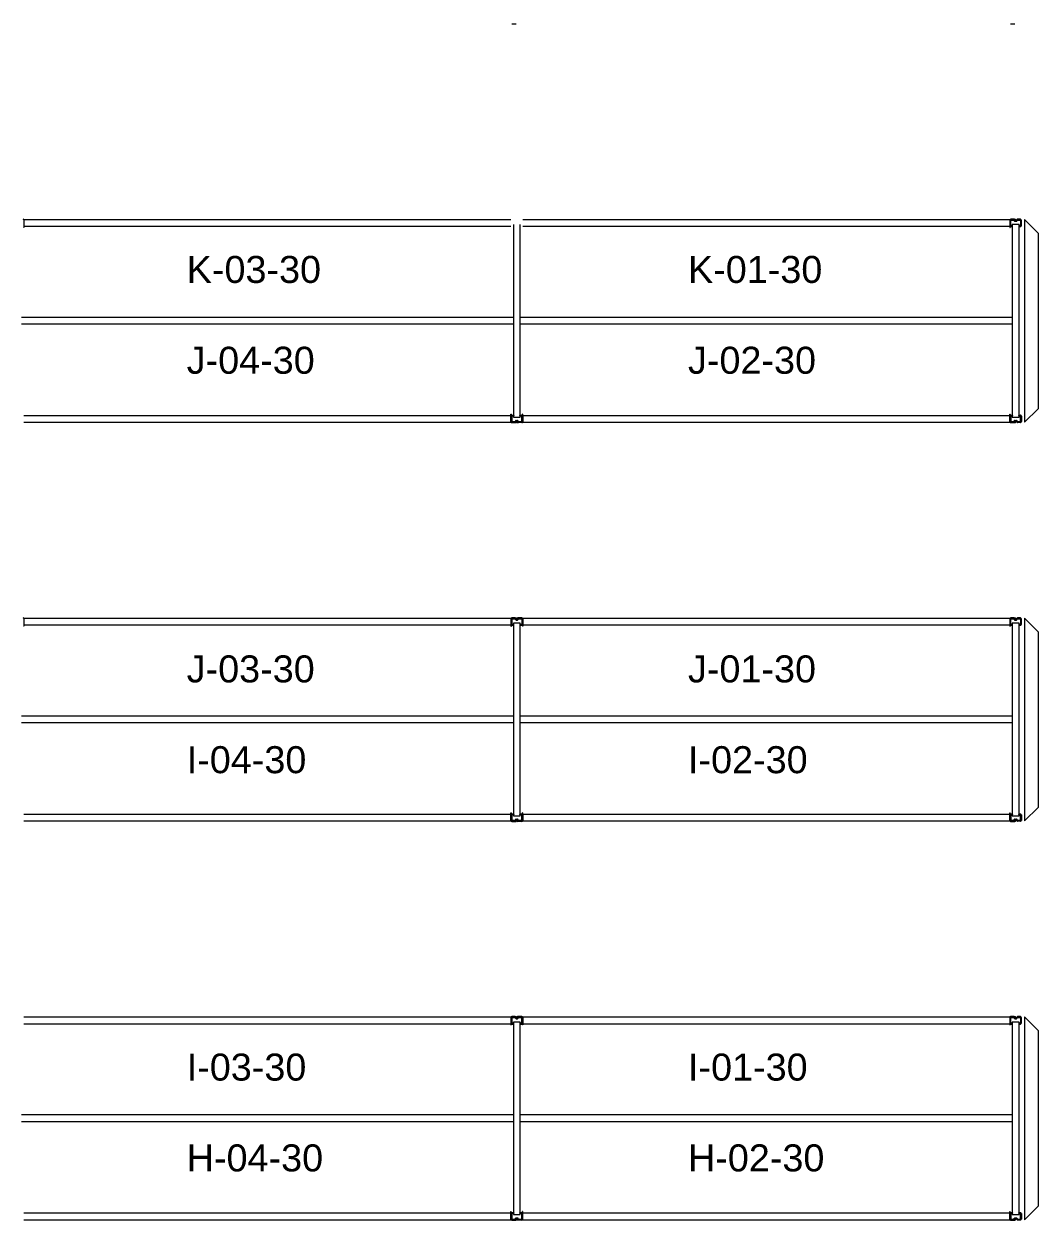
# Model space of a CAD drawing. Header units: inches. Extents: x 2743 to 10591, y -1604 to 5792.
# Drawn here: x 4454.5 to 4754.6, y 137.6 to 491.6 of the extents above; entities that cross this region are included whole.
import ezdxf

# ---------------------------------------------------------------- set-up
doc = ezdxf.new("R2010")
doc.units = ezdxf.units.IN
doc.header["$LTSCALE"] = 0.1875
doc.header["$MEASUREMENT"] = 0
for name, color, linetype, lineweight in [('22 Dimension', 7, 'Continuous', 5), ('32 Echelle', 160, 'Continuous', 15), ('33 Poutre', 30, 'Continuous', 15), ('37 Protection', 1, 'Continuous', 15)]:
    doc.layers.add(name, color=color, linetype=linetype, lineweight=lineweight)
doc.styles.add('arial', font='')
doc.styles.get('arial').set_extended_font_data('Arial')

msp = doc.modelspace()

# ---------------------------------------------------------------- hatches: boundary and pattern name
at = {"layer": '32 Echelle'}
for points in [[(4746.95882, 431.49574), (4746.95882, 431.68324), (4746.77132, 431.68324)], [(4748.95882, 431.49574), (4748.95882, 431.68324), (4749.14632, 431.68324)], [(4599.33382, 375.87074), (4599.33382, 375.68324), (4599.14632, 375.68324)], [(4599.33382, 375.87074), (4599.33382, 375.68324), (4599.14632, 375.68324)], [(4601.33382, 375.87074), (4601.33382, 375.68324), (4601.52132, 375.68324)], [(4601.33382, 375.87074), (4601.33382, 375.68324), (4601.52132, 375.68324)], [(4746.95882, 375.87074), (4746.95882, 375.68324), (4746.77132, 375.68324)], [(4748.95882, 375.87074), (4748.95882, 375.68324), (4749.14632, 375.68324)], [(4599.33382, 313.49574), (4599.33382, 313.68324), (4599.14632, 313.68324)], [(4599.33382, 313.49574), (4599.33382, 313.68324), (4599.14632, 313.68324)], [(4601.33382, 313.49574), (4601.33382, 313.68324), (4601.52132, 313.68324)], [(4601.33382, 313.49574), (4601.33382, 313.68324), (4601.52132, 313.68324)], [(4746.95882, 313.49574), (4746.95882, 313.68324), (4746.77132, 313.68324)], [(4748.95882, 313.49574), (4748.95882, 313.68324), (4749.14632, 313.68324)], [(4599.33382, 257.87074), (4599.33382, 257.68324), (4599.14632, 257.68324)], [(4599.33382, 257.87074), (4599.33382, 257.68324), (4599.14632, 257.68324)], [(4601.33382, 257.87074), (4601.33382, 257.68324), (4601.52132, 257.68324)], [(4601.33382, 257.87074), (4601.33382, 257.68324), (4601.52132, 257.68324)], [(4746.95882, 257.87074), (4746.95882, 257.68324), (4746.77132, 257.68324)], [(4748.95882, 257.87074), (4748.95882, 257.68324), (4749.14632, 257.68324)], [(4599.32777, 195.49574), (4599.32777, 195.68324), (4599.14027, 195.68324)], [(4599.32777, 195.49574), (4599.32777, 195.68324), (4599.14027, 195.68324)], [(4601.32777, 195.49574), (4601.32777, 195.68324), (4601.51527, 195.68324)], [(4601.32777, 195.49574), (4601.32777, 195.68324), (4601.51527, 195.68324)], [(4746.95277, 195.49574), (4746.95277, 195.68324), (4746.76527, 195.68324)], [(4748.95277, 195.49574), (4748.95277, 195.68324), (4749.14027, 195.68324)], [(4599.32777, 139.87074), (4599.32777, 139.68324), (4599.14027, 139.68324)], [(4599.32777, 139.87074), (4599.32777, 139.68324), (4599.14027, 139.68324)], [(4601.32777, 139.87074), (4601.32777, 139.68324), (4601.51527, 139.68324)], [(4601.32777, 139.87074), (4601.32777, 139.68324), (4601.51527, 139.68324)], [(4746.95277, 139.87074), (4746.95277, 139.68324), (4746.76527, 139.68324)], [(4748.95277, 139.87074), (4748.95277, 139.68324), (4749.14027, 139.68324)]]:
    msp.add_hatch(color=256, dxfattribs=at).paths.add_polyline_path(points)

# ---------------------------------------------------------------- linework, layer by layer
at = {"layer": '22 Dimension'}
for p, q in [((4599.33382, 404.68324), (4453.70882, 404.68324)), ((4746.95882, 404.68324), (4601.33382, 404.68324)), ((4599.33382, 402.68324), (4453.70882, 402.68324)), ((4746.95882, 402.68324), (4601.33382, 402.68324)), ((4599.33382, 286.68324), (4453.70882, 286.68324)), ((4599.33382, 284.68324), (4453.70882, 284.68324)), ((4746.95882, 286.68324), (4601.33382, 286.68324)), ((4746.95882, 284.68324), (4601.33382, 284.68324)), ((4599.32777, 168.68324), (4453.70277, 168.68324)), ((4599.32777, 166.68324), (4453.70277, 166.68324)), ((4746.95277, 168.68324), (4601.32777, 168.68324)), ((4746.95277, 166.68324), (4601.32777, 166.68324))]:
    msp.add_line(p, q, dxfattribs=at)
at = {"layer": '32 Echelle'}
for p, q in [((4599.33382, 432.18324), (4599.33382, 375.18324)), ((4599.33382, 432.18324), (4599.33382, 375.18324)), ((4601.33382, 375.18324), (4601.33382, 432.18324)), ((4601.33382, 375.18324), (4601.33382, 432.18324)), ((4748.95882, 432.18324), (4746.95882, 432.18324)), ((4746.95882, 432.18324), (4746.95882, 375.18324)), ((4748.95882, 375.18324), (4748.95882, 432.18324)), ((4746.95882, 431.68324), (4746.77132, 431.68324)), ((4746.95882, 431.49574), (4746.77132, 431.68324)), ((4746.95882, 431.49574), (4746.95882, 431.68324)), ((4748.95882, 431.68324), (4749.14632, 431.68324)), ((4748.95882, 431.49574), (4748.95882, 431.68324)), ((4748.95882, 431.49574), (4749.14632, 431.68324)), ((4599.33382, 375.87074), (4599.14632, 375.68324)), ((4599.33382, 375.87074), (4599.14632, 375.68324)), ((4599.33382, 375.68324), (4599.14632, 375.68324)), ((4599.33382, 375.68324), (4599.14632, 375.68324)), ((4599.33382, 375.87074), (4599.33382, 375.68324)), ((4599.33382, 375.87074), (4599.33382, 375.68324)), ((4601.33382, 375.87074), (4601.33382, 375.68324)), ((4601.33382, 375.87074), (4601.52132, 375.68324)), ((4601.33382, 375.87074), (4601.33382, 375.68324)), ((4601.33382, 375.87074), (4601.52132, 375.68324)), ((4601.33382, 375.68324), (4601.52132, 375.68324)), ((4601.33382, 375.68324), (4601.52132, 375.68324)), ((4746.95882, 375.87074), (4746.77132, 375.68324)), ((4746.95882, 375.68324), (4746.77132, 375.68324)), ((4746.95882, 375.87074), (4746.95882, 375.68324)), ((4748.95882, 375.87074), (4748.95882, 375.68324)), ((4748.95882, 375.87074), (4749.14632, 375.68324)), ((4748.95882, 375.68324), (4749.14632, 375.68324)), ((4599.33382, 375.18324), (4601.33382, 375.18324)), ((4599.33382, 375.18324), (4601.33382, 375.18324)), ((4746.95882, 375.18324), (4748.95882, 375.18324)), ((4599.33382, 313.68324), (4599.14632, 313.68324)), ((4599.33382, 313.49574), (4599.14632, 313.68324)), ((4599.33382, 313.68324), (4599.14632, 313.68324)), ((4599.33382, 313.49574), (4599.14632, 313.68324)), ((4601.33382, 314.18324), (4599.33382, 314.18324)), ((4599.33382, 314.18324), (4599.33382, 257.18324)), ((4601.33382, 314.18324), (4599.33382, 314.18324)), ((4599.33382, 314.18324), (4599.33382, 257.18324)), ((4599.33382, 313.49574), (4599.33382, 313.68324)), ((4599.33382, 313.49574), (4599.33382, 313.68324)), ((4601.33382, 257.18324), (4601.33382, 314.18324)), ((4601.33382, 257.18324), (4601.33382, 314.18324)), ((4601.33382, 313.68324), (4601.52132, 313.68324)), ((4601.33382, 313.49574), (4601.33382, 313.68324)), ((4601.33382, 313.49574), (4601.52132, 313.68324)), ((4601.33382, 313.68324), (4601.52132, 313.68324)), ((4601.33382, 313.49574), (4601.33382, 313.68324)), ((4601.33382, 313.49574), (4601.52132, 313.68324)), ((4746.95882, 313.68324), (4746.77132, 313.68324)), ((4746.95882, 313.49574), (4746.77132, 313.68324)), ((4748.95882, 314.18324), (4746.95882, 314.18324)), ((4746.95882, 314.18324), (4746.95882, 257.18324)), ((4746.95882, 313.49574), (4746.95882, 313.68324)), ((4748.95882, 257.18324), (4748.95882, 314.18324)), ((4748.95882, 313.68324), (4749.14632, 313.68324)), ((4748.95882, 313.49574), (4748.95882, 313.68324)), ((4748.95882, 313.49574), (4749.14632, 313.68324)), ((4599.33382, 257.87074), (4599.14632, 257.68324)), ((4599.33382, 257.87074), (4599.14632, 257.68324)), ((4599.33382, 257.68324), (4599.14632, 257.68324)), ((4599.33382, 257.68324), (4599.14632, 257.68324)), ((4599.33382, 257.87074), (4599.33382, 257.68324)), ((4599.33382, 257.87074), (4599.33382, 257.68324)), ((4599.33382, 257.18324), (4601.33382, 257.18324)), ((4599.33382, 257.18324), (4601.33382, 257.18324)), ((4601.33382, 257.87074), (4601.33382, 257.68324)), ((4601.33382, 257.87074), (4601.52132, 257.68324)), ((4601.33382, 257.87074), (4601.33382, 257.68324)), ((4601.33382, 257.87074), (4601.52132, 257.68324)), ((4601.33382, 257.68324), (4601.52132, 257.68324)), ((4601.33382, 257.68324), (4601.52132, 257.68324)), ((4746.95882, 257.87074), (4746.77132, 257.68324)), ((4746.95882, 257.68324), (4746.77132, 257.68324)), ((4746.95882, 257.87074), (4746.95882, 257.68324)), ((4746.95882, 257.18324), (4748.95882, 257.18324)), ((4748.95882, 257.87074), (4748.95882, 257.68324)), ((4748.95882, 257.87074), (4749.14632, 257.68324)), ((4748.95882, 257.68324), (4749.14632, 257.68324)), ((4599.32777, 195.68324), (4599.14027, 195.68324)), ((4599.32777, 195.49574), (4599.14027, 195.68324)), ((4599.32777, 195.68324), (4599.14027, 195.68324)), ((4599.32777, 195.49574), (4599.14027, 195.68324)), ((4601.32777, 196.18324), (4599.32777, 196.18324)), ((4599.32777, 196.18324), (4599.32777, 139.18324)), ((4601.32777, 196.18324), (4599.32777, 196.18324)), ((4599.32777, 196.18324), (4599.32777, 139.18324)), ((4599.32777, 195.49574), (4599.32777, 195.68324)), ((4599.32777, 195.49574), (4599.32777, 195.68324)), ((4601.32777, 139.18324), (4601.32777, 196.18324)), ((4601.32777, 139.18324), (4601.32777, 196.18324)), ((4601.32777, 195.68324), (4601.51527, 195.68324)), ((4601.32777, 195.49574), (4601.32777, 195.68324)), ((4601.32777, 195.49574), (4601.51527, 195.68324)), ((4601.32777, 195.68324), (4601.51527, 195.68324)), ((4601.32777, 195.49574), (4601.32777, 195.68324)), ((4601.32777, 195.49574), (4601.51527, 195.68324)), ((4746.95277, 195.68324), (4746.76527, 195.68324)), ((4746.95277, 195.49574), (4746.76527, 195.68324)), ((4748.95277, 196.18324), (4746.95277, 196.18324)), ((4746.95277, 196.18324), (4746.95277, 139.18324)), ((4746.95277, 195.49574), (4746.95277, 195.68324)), ((4748.95277, 139.18324), (4748.95277, 196.18324)), ((4748.95277, 195.68324), (4749.14027, 195.68324)), ((4748.95277, 195.49574), (4748.95277, 195.68324)), ((4748.95277, 195.49574), (4749.14027, 195.68324)), ((4599.32777, 139.87074), (4599.14027, 139.68324)), ((4599.32777, 139.87074), (4599.14027, 139.68324)), ((4599.32777, 139.68324), (4599.14027, 139.68324)), ((4599.32777, 139.68324), (4599.14027, 139.68324)), ((4599.32777, 139.87074), (4599.32777, 139.68324)), ((4599.32777, 139.87074), (4599.32777, 139.68324)), ((4599.32777, 139.18324), (4601.32777, 139.18324)), ((4599.32777, 139.18324), (4601.32777, 139.18324)), ((4601.32777, 139.87074), (4601.32777, 139.68324)), ((4601.32777, 139.87074), (4601.51527, 139.68324)), ((4601.32777, 139.87074), (4601.32777, 139.68324)), ((4601.32777, 139.87074), (4601.51527, 139.68324)), ((4601.32777, 139.68324), (4601.51527, 139.68324)), ((4601.32777, 139.68324), (4601.51527, 139.68324)), ((4746.95277, 139.87074), (4746.76527, 139.68324)), ((4746.95277, 139.68324), (4746.76527, 139.68324)), ((4746.95277, 139.87074), (4746.95277, 139.68324)), ((4746.95277, 139.18324), (4748.95277, 139.18324)), ((4748.95277, 139.87074), (4748.95277, 139.68324)), ((4748.95277, 139.87074), (4749.14027, 139.68324)), ((4748.95277, 139.68324), (4749.14027, 139.68324))]:
    msp.add_line(p, q, dxfattribs=at)
at = {"layer": '32 Echelle', "linetype": 'Continuous', "lineweight": 25}
for p, q in [((4746.33386, 433.49949), (4746.33386, 431.86699)), ((4746.42386, 431.86699), (4746.42386, 433.49949)), ((4747.44645, 433.68324), (4746.51761, 433.68324)), ((4746.51761, 433.59324), (4747.44645, 433.59324)), ((4747.5361, 433.5269), (4747.58001, 433.38326)), ((4747.66608, 433.40958), (4747.62217, 433.55321)), ((4748.1619, 433.34324), (4747.75573, 433.34324)), ((4747.75573, 433.25324), (4748.1619, 433.25324)), ((4748.29547, 433.55321), (4748.25155, 433.40958)), ((4748.33762, 433.38326), (4748.38153, 433.5269)), ((4749.40002, 433.68324), (4748.47119, 433.68324)), ((4748.47119, 433.59324), (4749.40002, 433.59324)), ((4749.49377, 433.49949), (4749.49377, 431.86699)), ((4749.58377, 431.86699), (4749.58377, 433.49949)), ((4746.93386, 431.77324), (4746.51761, 431.77324)), ((4746.51761, 431.68324), (4746.93386, 431.68324)), ((4746.93386, 431.68324), (4746.93386, 431.77324)), ((4749.40002, 431.77324), (4748.98377, 431.77324)), ((4748.98377, 431.77324), (4748.98377, 431.68324)), ((4748.98377, 431.68324), (4749.40002, 431.68324)), ((4598.70886, 373.86699), (4598.70886, 375.49949)), ((4598.70886, 373.86699), (4598.70886, 375.49949)), ((4598.79886, 375.49949), (4598.79886, 373.86699)), ((4598.79886, 375.49949), (4598.79886, 373.86699)), ((4598.89261, 375.68324), (4599.30886, 375.68324)), ((4598.89261, 375.68324), (4599.30886, 375.68324)), ((4599.30886, 375.59324), (4598.89261, 375.59324)), ((4599.30886, 375.59324), (4598.89261, 375.59324)), ((4599.30886, 375.68324), (4599.30886, 375.59324)), ((4599.30886, 375.68324), (4599.30886, 375.59324)), ((4601.35877, 375.68324), (4601.77502, 375.68324)), ((4601.35877, 375.59324), (4601.35877, 375.68324)), ((4601.35877, 375.68324), (4601.77502, 375.68324)), ((4601.35877, 375.59324), (4601.35877, 375.68324)), ((4601.77502, 375.59324), (4601.35877, 375.59324)), ((4601.77502, 375.59324), (4601.35877, 375.59324)), ((4601.86877, 373.86699), (4601.86877, 375.49949)), ((4601.86877, 373.86699), (4601.86877, 375.49949)), ((4601.95877, 375.49949), (4601.95877, 373.86699)), ((4601.95877, 375.49949), (4601.95877, 373.86699)), ((4746.33386, 373.86699), (4746.33386, 375.49949)), ((4746.42386, 375.49949), (4746.42386, 373.86699)), ((4746.51761, 375.68324), (4746.93386, 375.68324)), ((4746.93386, 375.59324), (4746.51761, 375.59324)), ((4746.93386, 375.68324), (4746.93386, 375.59324)), ((4748.98377, 375.68324), (4749.40002, 375.68324)), ((4748.98377, 375.59324), (4748.98377, 375.68324)), ((4749.40002, 375.59324), (4748.98377, 375.59324)), ((4749.49377, 373.86699), (4749.49377, 375.49949)), ((4749.58377, 375.49949), (4749.58377, 373.86699)), ((4598.89261, 373.77324), (4599.82145, 373.77324)), ((4598.89261, 373.77324), (4599.82145, 373.77324)), ((4599.82145, 373.68324), (4598.89261, 373.68324)), ((4599.82145, 373.68324), (4598.89261, 373.68324)), ((4599.9111, 373.83958), (4599.95501, 373.98321)), ((4599.9111, 373.83958), (4599.95501, 373.98321)), ((4600.04108, 373.9569), (4599.99717, 373.81326)), ((4600.04108, 373.9569), (4599.99717, 373.81326)), ((4600.13073, 374.11324), (4600.5369, 374.11324)), ((4600.13073, 374.11324), (4600.5369, 374.11324)), ((4600.5369, 374.02324), (4600.13073, 374.02324)), ((4600.5369, 374.02324), (4600.13073, 374.02324)), ((4600.67047, 373.81326), (4600.62655, 373.9569)), ((4600.67047, 373.81326), (4600.62655, 373.9569)), ((4600.71262, 373.98321), (4600.75653, 373.83958)), ((4600.71262, 373.98321), (4600.75653, 373.83958)), ((4600.84619, 373.77324), (4601.77502, 373.77324)), ((4600.84619, 373.77324), (4601.77502, 373.77324)), ((4601.77502, 373.68324), (4600.84619, 373.68324)), ((4601.77502, 373.68324), (4600.84619, 373.68324)), ((4746.51761, 373.77324), (4747.44645, 373.77324)), ((4747.44645, 373.68324), (4746.51761, 373.68324)), ((4747.5361, 373.83958), (4747.58001, 373.98321)), ((4747.66608, 373.9569), (4747.62217, 373.81326)), ((4747.75573, 374.11324), (4748.1619, 374.11324)), ((4748.1619, 374.02324), (4747.75573, 374.02324)), ((4748.29547, 373.81326), (4748.25155, 373.9569)), ((4748.33762, 373.98321), (4748.38153, 373.83958)), ((4748.47119, 373.77324), (4749.40002, 373.77324)), ((4749.40002, 373.68324), (4748.47119, 373.68324)), ((4598.70886, 315.49949), (4598.70886, 313.86699)), ((4598.70886, 315.49949), (4598.70886, 313.86699)), ((4598.79886, 313.86699), (4598.79886, 315.49949)), ((4598.79886, 313.86699), (4598.79886, 315.49949)), ((4599.82145, 315.68324), (4598.89261, 315.68324)), ((4599.82145, 315.68324), (4598.89261, 315.68324)), ((4598.89261, 315.59324), (4599.82145, 315.59324)), ((4598.89261, 315.59324), (4599.82145, 315.59324)), ((4599.9111, 315.5269), (4599.95501, 315.38326)), ((4599.9111, 315.5269), (4599.95501, 315.38326)), ((4600.04108, 315.40958), (4599.99717, 315.55321)), ((4600.04108, 315.40958), (4599.99717, 315.55321)), ((4600.5369, 315.34324), (4600.13073, 315.34324)), ((4600.5369, 315.34324), (4600.13073, 315.34324)), ((4600.13073, 315.25324), (4600.5369, 315.25324)), ((4600.13073, 315.25324), (4600.5369, 315.25324)), ((4600.67047, 315.55321), (4600.62655, 315.40958)), ((4600.67047, 315.55321), (4600.62655, 315.40958)), ((4600.71262, 315.38326), (4600.75653, 315.5269)), ((4600.71262, 315.38326), (4600.75653, 315.5269)), ((4601.77502, 315.68324), (4600.84619, 315.68324)), ((4601.77502, 315.68324), (4600.84619, 315.68324)), ((4600.84619, 315.59324), (4601.77502, 315.59324)), ((4600.84619, 315.59324), (4601.77502, 315.59324)), ((4601.86877, 315.49949), (4601.86877, 313.86699)), ((4601.86877, 315.49949), (4601.86877, 313.86699)), ((4601.95877, 313.86699), (4601.95877, 315.49949)), ((4601.95877, 313.86699), (4601.95877, 315.49949)), ((4746.33386, 315.49949), (4746.33386, 313.86699)), ((4746.42386, 313.86699), (4746.42386, 315.49949)), ((4747.44645, 315.68324), (4746.51761, 315.68324)), ((4746.51761, 315.59324), (4747.44645, 315.59324)), ((4747.5361, 315.5269), (4747.58001, 315.38326)), ((4747.66608, 315.40958), (4747.62217, 315.55321)), ((4748.1619, 315.34324), (4747.75573, 315.34324)), ((4747.75573, 315.25324), (4748.1619, 315.25324)), ((4748.29547, 315.55321), (4748.25155, 315.40958)), ((4748.33762, 315.38326), (4748.38153, 315.5269)), ((4749.40002, 315.68324), (4748.47119, 315.68324)), ((4748.47119, 315.59324), (4749.40002, 315.59324)), ((4749.49377, 315.49949), (4749.49377, 313.86699)), ((4749.58377, 313.86699), (4749.58377, 315.49949)), ((4599.30886, 313.77324), (4598.89261, 313.77324)), ((4599.30886, 313.77324), (4598.89261, 313.77324)), ((4598.89261, 313.68324), (4599.30886, 313.68324)), ((4598.89261, 313.68324), (4599.30886, 313.68324)), ((4599.30886, 313.68324), (4599.30886, 313.77324)), ((4599.30886, 313.68324), (4599.30886, 313.77324)), ((4601.77502, 313.77324), (4601.35877, 313.77324)), ((4601.35877, 313.77324), (4601.35877, 313.68324)), ((4601.77502, 313.77324), (4601.35877, 313.77324)), ((4601.35877, 313.77324), (4601.35877, 313.68324)), ((4601.35877, 313.68324), (4601.77502, 313.68324)), ((4601.35877, 313.68324), (4601.77502, 313.68324)), ((4746.93386, 313.77324), (4746.51761, 313.77324)), ((4746.51761, 313.68324), (4746.93386, 313.68324)), ((4746.93386, 313.68324), (4746.93386, 313.77324)), ((4749.40002, 313.77324), (4748.98377, 313.77324)), ((4748.98377, 313.77324), (4748.98377, 313.68324)), ((4748.98377, 313.68324), (4749.40002, 313.68324)), ((4598.70886, 255.86699), (4598.70886, 257.49949)), ((4598.70886, 255.86699), (4598.70886, 257.49949)), ((4598.79886, 257.49949), (4598.79886, 255.86699)), ((4598.79886, 257.49949), (4598.79886, 255.86699)), ((4598.89261, 257.68324), (4599.30886, 257.68324)), ((4598.89261, 257.68324), (4599.30886, 257.68324)), ((4599.30886, 257.59324), (4598.89261, 257.59324)), ((4599.30886, 257.59324), (4598.89261, 257.59324)), ((4598.89261, 255.77324), (4599.82145, 255.77324)), ((4598.89261, 255.77324), (4599.82145, 255.77324)), ((4599.82145, 255.68324), (4598.89261, 255.68324)), ((4599.82145, 255.68324), (4598.89261, 255.68324)), ((4599.30886, 257.68324), (4599.30886, 257.59324)), ((4599.30886, 257.68324), (4599.30886, 257.59324)), ((4599.9111, 255.83958), (4599.95501, 255.98321)), ((4599.9111, 255.83958), (4599.95501, 255.98321)), ((4600.04108, 255.9569), (4599.99717, 255.81326)), ((4600.04108, 255.9569), (4599.99717, 255.81326)), ((4600.13073, 256.11324), (4600.5369, 256.11324)), ((4600.13073, 256.11324), (4600.5369, 256.11324)), ((4600.5369, 256.02324), (4600.13073, 256.02324)), ((4600.5369, 256.02324), (4600.13073, 256.02324)), ((4600.67047, 255.81326), (4600.62655, 255.9569)), ((4600.67047, 255.81326), (4600.62655, 255.9569)), ((4600.71262, 255.98321), (4600.75653, 255.83958)), ((4600.71262, 255.98321), (4600.75653, 255.83958)), ((4600.84619, 255.77324), (4601.77502, 255.77324)), ((4600.84619, 255.77324), (4601.77502, 255.77324)), ((4601.77502, 255.68324), (4600.84619, 255.68324)), ((4601.77502, 255.68324), (4600.84619, 255.68324)), ((4601.35877, 257.68324), (4601.77502, 257.68324)), ((4601.35877, 257.59324), (4601.35877, 257.68324)), ((4601.35877, 257.68324), (4601.77502, 257.68324)), ((4601.35877, 257.59324), (4601.35877, 257.68324)), ((4601.77502, 257.59324), (4601.35877, 257.59324)), ((4601.77502, 257.59324), (4601.35877, 257.59324)), ((4601.86877, 255.86699), (4601.86877, 257.49949)), ((4601.86877, 255.86699), (4601.86877, 257.49949)), ((4601.95877, 257.49949), (4601.95877, 255.86699)), ((4601.95877, 257.49949), (4601.95877, 255.86699)), ((4746.33386, 255.86699), (4746.33386, 257.49949)), ((4746.42386, 257.49949), (4746.42386, 255.86699)), ((4746.51761, 257.68324), (4746.93386, 257.68324)), ((4746.93386, 257.59324), (4746.51761, 257.59324)), ((4746.51761, 255.77324), (4747.44645, 255.77324)), ((4747.44645, 255.68324), (4746.51761, 255.68324)), ((4746.93386, 257.68324), (4746.93386, 257.59324)), ((4747.5361, 255.83958), (4747.58001, 255.98321)), ((4747.66608, 255.9569), (4747.62217, 255.81326)), ((4747.75573, 256.11324), (4748.1619, 256.11324)), ((4748.1619, 256.02324), (4747.75573, 256.02324)), ((4748.29547, 255.81326), (4748.25155, 255.9569)), ((4748.33762, 255.98321), (4748.38153, 255.83958)), ((4748.47119, 255.77324), (4749.40002, 255.77324)), ((4749.40002, 255.68324), (4748.47119, 255.68324)), ((4748.98377, 257.68324), (4749.40002, 257.68324)), ((4748.98377, 257.59324), (4748.98377, 257.68324)), ((4749.40002, 257.59324), (4748.98377, 257.59324)), ((4749.49377, 255.86699), (4749.49377, 257.49949)), ((4749.58377, 257.49949), (4749.58377, 255.86699)), ((4598.70282, 197.49949), (4598.70282, 195.86699)), ((4598.70282, 197.49949), (4598.70282, 195.86699)), ((4598.79282, 195.86699), (4598.79282, 197.49949)), ((4598.79282, 195.86699), (4598.79282, 197.49949)), ((4599.8154, 197.68324), (4598.88657, 197.68324)), ((4599.8154, 197.68324), (4598.88657, 197.68324)), ((4598.88657, 197.59324), (4599.8154, 197.59324)), ((4598.88657, 197.59324), (4599.8154, 197.59324)), ((4599.30282, 195.77324), (4598.88657, 195.77324)), ((4599.30282, 195.77324), (4598.88657, 195.77324)), ((4598.88657, 195.68324), (4599.30282, 195.68324)), ((4598.88657, 195.68324), (4599.30282, 195.68324)), ((4599.30282, 195.68324), (4599.30282, 195.77324)), ((4599.30282, 195.68324), (4599.30282, 195.77324)), ((4599.90506, 197.5269), (4599.94897, 197.38326)), ((4599.90506, 197.5269), (4599.94897, 197.38326)), ((4600.03504, 197.40958), (4599.99113, 197.55321)), ((4600.03504, 197.40958), (4599.99113, 197.55321)), ((4600.53086, 197.34324), (4600.12469, 197.34324)), ((4600.53086, 197.34324), (4600.12469, 197.34324)), ((4600.12469, 197.25324), (4600.53086, 197.25324)), ((4600.12469, 197.25324), (4600.53086, 197.25324)), ((4600.66442, 197.55321), (4600.62051, 197.40958)), ((4600.66442, 197.55321), (4600.62051, 197.40958)), ((4600.70658, 197.38326), (4600.75049, 197.5269)), ((4600.70658, 197.38326), (4600.75049, 197.5269)), ((4601.76898, 197.68324), (4600.84014, 197.68324)), ((4601.76898, 197.68324), (4600.84014, 197.68324)), ((4600.84014, 197.59324), (4601.76898, 197.59324)), ((4600.84014, 197.59324), (4601.76898, 197.59324)), ((4601.76898, 195.77324), (4601.35273, 195.77324)), ((4601.35273, 195.77324), (4601.35273, 195.68324)), ((4601.76898, 195.77324), (4601.35273, 195.77324)), ((4601.35273, 195.77324), (4601.35273, 195.68324)), ((4601.35273, 195.68324), (4601.76898, 195.68324)), ((4601.35273, 195.68324), (4601.76898, 195.68324)), ((4601.86273, 197.49949), (4601.86273, 195.86699)), ((4601.86273, 197.49949), (4601.86273, 195.86699)), ((4601.95273, 195.86699), (4601.95273, 197.49949)), ((4601.95273, 195.86699), (4601.95273, 197.49949)), ((4746.32782, 197.49949), (4746.32782, 195.86699)), ((4746.41782, 195.86699), (4746.41782, 197.49949)), ((4747.4404, 197.68324), (4746.51157, 197.68324)), ((4746.51157, 197.59324), (4747.4404, 197.59324)), ((4746.92782, 195.77324), (4746.51157, 195.77324)), ((4746.51157, 195.68324), (4746.92782, 195.68324)), ((4746.92782, 195.68324), (4746.92782, 195.77324)), ((4747.53006, 197.5269), (4747.57397, 197.38326)), ((4747.66004, 197.40958), (4747.61613, 197.55321)), ((4748.15586, 197.34324), (4747.74969, 197.34324)), ((4747.74969, 197.25324), (4748.15586, 197.25324)), ((4748.28942, 197.55321), (4748.24551, 197.40958)), ((4748.33158, 197.38326), (4748.37549, 197.5269)), ((4749.39398, 197.68324), (4748.46514, 197.68324)), ((4748.46514, 197.59324), (4749.39398, 197.59324)), ((4749.39398, 195.77324), (4748.97773, 195.77324)), ((4748.97773, 195.77324), (4748.97773, 195.68324)), ((4748.97773, 195.68324), (4749.39398, 195.68324)), ((4749.48773, 197.49949), (4749.48773, 195.86699)), ((4749.57773, 195.86699), (4749.57773, 197.49949)), ((4598.70282, 137.86699), (4598.70282, 139.49949)), ((4598.70282, 137.86699), (4598.70282, 139.49949)), ((4598.79282, 139.49949), (4598.79282, 137.86699)), ((4598.79282, 139.49949), (4598.79282, 137.86699)), ((4598.88657, 139.68324), (4599.30282, 139.68324)), ((4598.88657, 139.68324), (4599.30282, 139.68324)), ((4599.30282, 139.59324), (4598.88657, 139.59324)), ((4599.30282, 139.59324), (4598.88657, 139.59324)), ((4599.30282, 139.68324), (4599.30282, 139.59324)), ((4599.30282, 139.68324), (4599.30282, 139.59324)), ((4600.12469, 138.11324), (4600.53086, 138.11324)), ((4600.12469, 138.11324), (4600.53086, 138.11324)), ((4601.35273, 139.68324), (4601.76898, 139.68324)), ((4601.35273, 139.59324), (4601.35273, 139.68324)), ((4601.35273, 139.68324), (4601.76898, 139.68324)), ((4601.35273, 139.59324), (4601.35273, 139.68324)), ((4601.76898, 139.59324), (4601.35273, 139.59324)), ((4601.76898, 139.59324), (4601.35273, 139.59324)), ((4601.86273, 137.86699), (4601.86273, 139.49949)), ((4601.86273, 137.86699), (4601.86273, 139.49949)), ((4601.95273, 139.49949), (4601.95273, 137.86699)), ((4601.95273, 139.49949), (4601.95273, 137.86699)), ((4746.32782, 137.86699), (4746.32782, 139.49949)), ((4746.41782, 139.49949), (4746.41782, 137.86699)), ((4746.51157, 139.68324), (4746.92782, 139.68324)), ((4746.92782, 139.59324), (4746.51157, 139.59324)), ((4746.92782, 139.68324), (4746.92782, 139.59324)), ((4747.74969, 138.11324), (4748.15586, 138.11324)), ((4748.97773, 139.68324), (4749.39398, 139.68324)), ((4748.97773, 139.59324), (4748.97773, 139.68324)), ((4749.39398, 139.59324), (4748.97773, 139.59324)), ((4749.48773, 137.86699), (4749.48773, 139.49949)), ((4749.57773, 139.49949), (4749.57773, 137.86699)), ((4598.88657, 137.77324), (4599.8154, 137.77324)), ((4598.88657, 137.77324), (4599.8154, 137.77324)), ((4599.8154, 137.68324), (4598.88657, 137.68324)), ((4599.8154, 137.68324), (4598.88657, 137.68324)), ((4599.90506, 137.83958), (4599.94897, 137.98321)), ((4599.90506, 137.83958), (4599.94897, 137.98321)), ((4600.03504, 137.9569), (4599.99113, 137.81326)), ((4600.03504, 137.9569), (4599.99113, 137.81326)), ((4600.53086, 138.02324), (4600.12469, 138.02324)), ((4600.53086, 138.02324), (4600.12469, 138.02324)), ((4600.66442, 137.81326), (4600.62051, 137.9569)), ((4600.66442, 137.81326), (4600.62051, 137.9569)), ((4600.70658, 137.98321), (4600.75049, 137.83958)), ((4600.70658, 137.98321), (4600.75049, 137.83958)), ((4600.84014, 137.77324), (4601.76898, 137.77324)), ((4600.84014, 137.77324), (4601.76898, 137.77324)), ((4601.76898, 137.68324), (4600.84014, 137.68324)), ((4601.76898, 137.68324), (4600.84014, 137.68324)), ((4746.51157, 137.77324), (4747.4404, 137.77324)), ((4747.4404, 137.68324), (4746.51157, 137.68324)), ((4747.53006, 137.83958), (4747.57397, 137.98321)), ((4747.66004, 137.9569), (4747.61613, 137.81326)), ((4748.15586, 138.02324), (4747.74969, 138.02324)), ((4748.28942, 137.81326), (4748.24551, 137.9569)), ((4748.33158, 137.98321), (4748.37549, 137.83958)), ((4748.46514, 137.77324), (4749.39398, 137.77324)), ((4749.39398, 137.68324), (4748.46514, 137.68324))]:
    msp.add_line(p, q, dxfattribs=at)
for centre, radius, start, end in [((4746.51761, 433.49949), 0.18375, 90, 180), ((4746.51761, 433.49949), 0.09375, 90, 180), ((4747.44645, 433.49949), 0.18375, 17, 90), ((4747.44645, 433.49949), 0.09375, 17, 90), ((4747.75573, 433.43699), 0.18375, 197, 270), ((4747.75573, 433.43699), 0.09375, 197, 270), ((4748.1619, 433.43699), 0.09375, 270, 343), ((4748.1619, 433.43699), 0.18375, 270, 343), ((4748.47119, 433.49949), 0.18375, 90, 163), ((4748.47119, 433.49949), 0.09375, 90, 163), ((4749.40002, 433.49949), 0.18375, 0, 90), ((4749.40002, 433.49949), 0.09375, 0, 90), ((4746.51761, 431.86699), 0.18375, 180, 270), ((4746.51761, 431.86699), 0.09375, 180, 270), ((4749.40002, 431.86699), 0.09375, 270, 0), ((4749.40002, 431.86699), 0.18375, 270, 0), ((4598.89261, 375.49949), 0.18375, 90, 180), ((4598.89261, 375.49949), 0.18375, 90, 180), ((4598.89261, 375.49949), 0.09375, 90, 180), ((4598.89261, 375.49949), 0.09375, 90, 180), ((4601.77502, 375.49949), 0.18375, 0, 90), ((4601.77502, 375.49949), 0.18375, 0, 90), ((4601.77502, 375.49949), 0.09375, 0, 90), ((4601.77502, 375.49949), 0.09375, 0, 90), ((4746.51761, 375.49949), 0.18375, 90, 180), ((4746.51761, 375.49949), 0.09375, 90, 180), ((4749.40002, 375.49949), 0.18375, 0, 90), ((4749.40002, 375.49949), 0.09375, 0, 90), ((4598.89261, 373.86699), 0.18375, 180, 270), ((4598.89261, 373.86699), 0.18375, 180, 270), ((4598.89261, 373.86699), 0.09375, 180, 270), ((4598.89261, 373.86699), 0.09375, 180, 270), ((4599.82145, 373.86699), 0.09375, 270, 343), ((4599.82145, 373.86699), 0.09375, 270, 343), ((4599.82145, 373.86699), 0.18375, 270, 343), ((4599.82145, 373.86699), 0.18375, 270, 343), ((4600.13073, 373.92949), 0.18375, 90, 163), ((4600.13073, 373.92949), 0.18375, 90, 163), ((4600.13073, 373.92949), 0.09375, 90, 163), ((4600.13073, 373.92949), 0.09375, 90, 163), ((4600.5369, 373.92949), 0.18375, 17, 90), ((4600.5369, 373.92949), 0.18375, 17, 90), ((4600.5369, 373.92949), 0.09375, 17, 90), ((4600.5369, 373.92949), 0.09375, 17, 90), ((4600.84619, 373.86699), 0.18375, 197, 270), ((4600.84619, 373.86699), 0.18375, 197, 270), ((4600.84619, 373.86699), 0.09375, 197, 270), ((4600.84619, 373.86699), 0.09375, 197, 270), ((4601.77502, 373.86699), 0.09375, 270, 0), ((4601.77502, 373.86699), 0.18375, 270, 0), ((4601.77502, 373.86699), 0.09375, 270, 0), ((4601.77502, 373.86699), 0.18375, 270, 0), ((4746.51761, 373.86699), 0.18375, 180, 270), ((4746.51761, 373.86699), 0.09375, 180, 270), ((4747.44645, 373.86699), 0.09375, 270, 343), ((4747.44645, 373.86699), 0.18375, 270, 343), ((4747.75573, 373.92949), 0.18375, 90, 163), ((4747.75573, 373.92949), 0.09375, 90, 163), ((4748.1619, 373.92949), 0.18375, 17, 90), ((4748.1619, 373.92949), 0.09375, 17, 90), ((4748.47119, 373.86699), 0.18375, 197, 270), ((4748.47119, 373.86699), 0.09375, 197, 270), ((4749.40002, 373.86699), 0.09375, 270, 0), ((4749.40002, 373.86699), 0.18375, 270, 0), ((4598.89261, 315.49949), 0.18375, 90, 180), ((4598.89261, 315.49949), 0.18375, 90, 180), ((4598.89261, 315.49949), 0.09375, 90, 180), ((4598.89261, 315.49949), 0.09375, 90, 180), ((4599.82145, 315.49949), 0.18375, 17, 90), ((4599.82145, 315.49949), 0.18375, 17, 90), ((4599.82145, 315.49949), 0.09375, 17, 90), ((4599.82145, 315.49949), 0.09375, 17, 90), ((4600.13073, 315.43699), 0.18375, 197, 270), ((4600.13073, 315.43699), 0.18375, 197, 270), ((4600.13073, 315.43699), 0.09375, 197, 270), ((4600.13073, 315.43699), 0.09375, 197, 270), ((4600.5369, 315.43699), 0.09375, 270, 343), ((4600.5369, 315.43699), 0.09375, 270, 343), ((4600.5369, 315.43699), 0.18375, 270, 343), ((4600.5369, 315.43699), 0.18375, 270, 343), ((4600.84619, 315.49949), 0.18375, 90, 163), ((4600.84619, 315.49949), 0.18375, 90, 163), ((4600.84619, 315.49949), 0.09375, 90, 163), ((4600.84619, 315.49949), 0.09375, 90, 163), ((4601.77502, 315.49949), 0.18375, 0, 90), ((4601.77502, 315.49949), 0.18375, 0, 90), ((4601.77502, 315.49949), 0.09375, 0, 90), ((4601.77502, 315.49949), 0.09375, 0, 90), ((4746.51761, 315.49949), 0.18375, 90, 180), ((4746.51761, 315.49949), 0.09375, 90, 180), ((4747.44645, 315.49949), 0.18375, 17, 90), ((4747.44645, 315.49949), 0.09375, 17, 90), ((4747.75573, 315.43699), 0.18375, 197, 270), ((4747.75573, 315.43699), 0.09375, 197, 270), ((4748.1619, 315.43699), 0.09375, 270, 343), ((4748.1619, 315.43699), 0.18375, 270, 343), ((4748.47119, 315.49949), 0.18375, 90, 163), ((4748.47119, 315.49949), 0.09375, 90, 163), ((4749.40002, 315.49949), 0.18375, 0, 90), ((4749.40002, 315.49949), 0.09375, 0, 90), ((4598.89261, 313.86699), 0.18375, 180, 270), ((4598.89261, 313.86699), 0.18375, 180, 270), ((4598.89261, 313.86699), 0.09375, 180, 270), ((4598.89261, 313.86699), 0.09375, 180, 270), ((4601.77502, 313.86699), 0.09375, 270, 0), ((4601.77502, 313.86699), 0.18375, 270, 0), ((4601.77502, 313.86699), 0.09375, 270, 0), ((4601.77502, 313.86699), 0.18375, 270, 0), ((4746.51761, 313.86699), 0.18375, 180, 270), ((4746.51761, 313.86699), 0.09375, 180, 270), ((4749.40002, 313.86699), 0.09375, 270, 0), ((4749.40002, 313.86699), 0.18375, 270, 0), ((4598.89261, 257.49949), 0.18375, 90, 180), ((4598.89261, 257.49949), 0.18375, 90, 180), ((4598.89261, 255.86699), 0.18375, 180, 270), ((4598.89261, 255.86699), 0.18375, 180, 270), ((4598.89261, 257.49949), 0.09375, 90, 180), ((4598.89261, 257.49949), 0.09375, 90, 180), ((4598.89261, 255.86699), 0.09375, 180, 270), ((4598.89261, 255.86699), 0.09375, 180, 270), ((4599.82145, 255.86699), 0.09375, 270, 343), ((4599.82145, 255.86699), 0.09375, 270, 343), ((4599.82145, 255.86699), 0.18375, 270, 343), ((4599.82145, 255.86699), 0.18375, 270, 343), ((4600.13073, 255.92949), 0.18375, 90, 163), ((4600.13073, 255.92949), 0.18375, 90, 163), ((4600.13073, 255.92949), 0.09375, 90, 163), ((4600.13073, 255.92949), 0.09375, 90, 163), ((4600.5369, 255.92949), 0.18375, 17, 90), ((4600.5369, 255.92949), 0.18375, 17, 90), ((4600.5369, 255.92949), 0.09375, 17, 90), ((4600.5369, 255.92949), 0.09375, 17, 90), ((4600.84619, 255.86699), 0.18375, 197, 270), ((4600.84619, 255.86699), 0.18375, 197, 270), ((4600.84619, 255.86699), 0.09375, 197, 270), ((4600.84619, 255.86699), 0.09375, 197, 270), ((4601.77502, 257.49949), 0.18375, 0, 90), ((4601.77502, 257.49949), 0.18375, 0, 90), ((4601.77502, 257.49949), 0.09375, 0, 90), ((4601.77502, 257.49949), 0.09375, 0, 90), ((4601.77502, 255.86699), 0.09375, 270, 0), ((4601.77502, 255.86699), 0.18375, 270, 0), ((4601.77502, 255.86699), 0.09375, 270, 0), ((4601.77502, 255.86699), 0.18375, 270, 0), ((4746.51761, 257.49949), 0.18375, 90, 180), ((4746.51761, 255.86699), 0.18375, 180, 270), ((4746.51761, 257.49949), 0.09375, 90, 180), ((4746.51761, 255.86699), 0.09375, 180, 270), ((4747.44645, 255.86699), 0.09375, 270, 343), ((4747.44645, 255.86699), 0.18375, 270, 343), ((4747.75573, 255.92949), 0.18375, 90, 163), ((4747.75573, 255.92949), 0.09375, 90, 163), ((4748.1619, 255.92949), 0.18375, 17, 90), ((4748.1619, 255.92949), 0.09375, 17, 90), ((4748.47119, 255.86699), 0.18375, 197, 270), ((4748.47119, 255.86699), 0.09375, 197, 270), ((4749.40002, 257.49949), 0.18375, 0, 90), ((4749.40002, 257.49949), 0.09375, 0, 90), ((4749.40002, 255.86699), 0.09375, 270, 0), ((4749.40002, 255.86699), 0.18375, 270, 0), ((4598.88657, 197.49949), 0.18375, 90, 180), ((4598.88657, 197.49949), 0.18375, 90, 180), ((4598.88657, 195.86699), 0.18375, 180, 270), ((4598.88657, 195.86699), 0.18375, 180, 270), ((4598.88657, 197.49949), 0.09375, 90, 180), ((4598.88657, 197.49949), 0.09375, 90, 180), ((4598.88657, 195.86699), 0.09375, 180, 270), ((4598.88657, 195.86699), 0.09375, 180, 270), ((4599.8154, 197.49949), 0.18375, 17, 90), ((4599.8154, 197.49949), 0.18375, 17, 90), ((4599.8154, 197.49949), 0.09375, 17, 90), ((4599.8154, 197.49949), 0.09375, 17, 90), ((4600.12469, 197.43699), 0.18375, 197, 270), ((4600.12469, 197.43699), 0.18375, 197, 270), ((4600.12469, 197.43699), 0.09375, 197, 270), ((4600.12469, 197.43699), 0.09375, 197, 270), ((4600.53086, 197.43699), 0.09375, 270, 343), ((4600.53086, 197.43699), 0.09375, 270, 343), ((4600.53086, 197.43699), 0.18375, 270, 343), ((4600.53086, 197.43699), 0.18375, 270, 343), ((4600.84014, 197.49949), 0.18375, 90, 163), ((4600.84014, 197.49949), 0.18375, 90, 163), ((4600.84014, 197.49949), 0.09375, 90, 163), ((4600.84014, 197.49949), 0.09375, 90, 163), ((4601.76898, 197.49949), 0.18375, 0, 90), ((4601.76898, 197.49949), 0.18375, 0, 90), ((4601.76898, 197.49949), 0.09375, 0, 90), ((4601.76898, 197.49949), 0.09375, 0, 90), ((4601.76898, 195.86699), 0.09375, 270, 0), ((4601.76898, 195.86699), 0.18375, 270, 0), ((4601.76898, 195.86699), 0.09375, 270, 0), ((4601.76898, 195.86699), 0.18375, 270, 0), ((4746.51157, 197.49949), 0.18375, 90, 180), ((4746.51157, 195.86699), 0.18375, 180, 270), ((4746.51157, 197.49949), 0.09375, 90, 180), ((4746.51157, 195.86699), 0.09375, 180, 270), ((4747.4404, 197.49949), 0.18375, 17, 90), ((4747.4404, 197.49949), 0.09375, 17, 90), ((4747.74969, 197.43699), 0.18375, 197, 270), ((4747.74969, 197.43699), 0.09375, 197, 270), ((4748.15586, 197.43699), 0.09375, 270, 343), ((4748.15586, 197.43699), 0.18375, 270, 343), ((4748.46514, 197.49949), 0.18375, 90, 163), ((4748.46514, 197.49949), 0.09375, 90, 163), ((4749.39398, 197.49949), 0.18375, 0, 90), ((4749.39398, 197.49949), 0.09375, 0, 90), ((4749.39398, 195.86699), 0.09375, 270, 0), ((4749.39398, 195.86699), 0.18375, 270, 0), ((4598.88657, 139.49949), 0.18375, 90, 180), ((4598.88657, 139.49949), 0.18375, 90, 180), ((4598.88657, 139.49949), 0.09375, 90, 180), ((4598.88657, 139.49949), 0.09375, 90, 180), ((4600.12469, 137.92949), 0.18375, 90, 163), ((4600.12469, 137.92949), 0.18375, 90, 163), ((4600.53086, 137.92949), 0.18375, 17, 90), ((4600.53086, 137.92949), 0.18375, 17, 90), ((4601.76898, 139.49949), 0.18375, 0, 90), ((4601.76898, 139.49949), 0.18375, 0, 90), ((4601.76898, 139.49949), 0.09375, 0, 90), ((4601.76898, 139.49949), 0.09375, 0, 90), ((4746.51157, 139.49949), 0.18375, 90, 180), ((4746.51157, 139.49949), 0.09375, 90, 180), ((4747.74969, 137.92949), 0.18375, 90, 163), ((4748.15586, 137.92949), 0.18375, 17, 90), ((4749.39398, 139.49949), 0.18375, 0, 90), ((4749.39398, 139.49949), 0.09375, 0, 90), ((4598.88657, 137.86699), 0.18375, 180, 270), ((4598.88657, 137.86699), 0.18375, 180, 270), ((4598.88657, 137.86699), 0.09375, 180, 270), ((4598.88657, 137.86699), 0.09375, 180, 270), ((4599.8154, 137.86699), 0.09375, 270, 343), ((4599.8154, 137.86699), 0.09375, 270, 343), ((4599.8154, 137.86699), 0.18375, 270, 343), ((4599.8154, 137.86699), 0.18375, 270, 343), ((4600.12469, 137.92949), 0.09375, 90, 163), ((4600.12469, 137.92949), 0.09375, 90, 163), ((4600.53086, 137.92949), 0.09375, 17, 90), ((4600.53086, 137.92949), 0.09375, 17, 90), ((4600.84014, 137.86699), 0.18375, 197, 270), ((4600.84014, 137.86699), 0.18375, 197, 270), ((4600.84014, 137.86699), 0.09375, 197, 270), ((4600.84014, 137.86699), 0.09375, 197, 270), ((4601.76898, 137.86699), 0.09375, 270, 0), ((4601.76898, 137.86699), 0.18375, 270, 0), ((4601.76898, 137.86699), 0.09375, 270, 0), ((4601.76898, 137.86699), 0.18375, 270, 0), ((4746.51157, 137.86699), 0.18375, 180, 270), ((4746.51157, 137.86699), 0.09375, 180, 270), ((4747.4404, 137.86699), 0.09375, 270, 343), ((4747.4404, 137.86699), 0.18375, 270, 343), ((4747.74969, 137.92949), 0.09375, 90, 163), ((4748.15586, 137.92949), 0.09375, 17, 90), ((4748.46514, 137.86699), 0.18375, 197, 270), ((4748.46514, 137.86699), 0.09375, 197, 270), ((4749.39398, 137.86699), 0.09375, 270, 0), ((4749.39398, 137.86699), 0.18375, 270, 0)]:
    msp.add_arc(centre, radius, start, end, dxfattribs=at)
at = {"layer": '33 Poutre'}
for p, q in [((4598.82782, 491.56424), (4600.08982, 491.56424)), ((4746.45282, 491.56424), (4747.71482, 491.56424)), ((4454.45882, 433.68324), (4598.58382, 433.68324)), ((4454.45882, 433.68324), (4454.45882, 431.68324)), ((4454.45882, 433.55824), (4454.45882, 431.30224)), ((4602.08382, 433.68324), (4746.20882, 433.68324)), ((4746.20882, 433.68324), (4746.20882, 431.68324)), ((4746.20882, 433.55824), (4746.20882, 431.30224)), ((4746.32782, 433.55824), (4746.32782, 431.30224)), ((4746.45282, 433.80224), (4747.71482, 433.80224)), ((4747.71482, 433.68324), (4746.45282, 433.68324)), ((4747.83982, 433.34324), (4747.83982, 433.55824)), ((4747.83982, 433.34324), (4747.95882, 433.34324)), ((4747.95882, 433.34324), (4747.95882, 433.55824)), ((4454.45882, 431.30224), (4454.33982, 431.30224)), ((4454.45882, 431.68324), (4598.58382, 431.68324)), ((4602.08382, 431.68324), (4746.20882, 431.68324)), ((4746.20882, 431.30224), (4746.32782, 431.30224)), ((4454.45882, 375.68324), (4598.58382, 375.68324)), ((4598.58382, 373.80824), (4598.58382, 376.06424)), ((4598.58382, 376.06424), (4598.70282, 376.06424)), ((4598.58382, 373.68324), (4598.58382, 375.68324)), ((4598.70282, 373.80824), (4598.70282, 376.06424)), ((4602.08382, 376.06424), (4601.96482, 376.06424)), ((4601.96482, 373.80824), (4601.96482, 376.06424)), ((4602.08382, 373.80824), (4602.08382, 376.06424)), ((4602.08382, 375.68324), (4746.20882, 375.68324)), ((4602.08382, 373.68324), (4602.08382, 375.68324)), ((4746.20882, 373.80824), (4746.20882, 376.06424)), ((4746.20882, 376.06424), (4746.32782, 376.06424)), ((4746.20882, 373.68324), (4746.20882, 375.68324)), ((4746.32782, 373.80824), (4746.32782, 376.06424)), ((4454.45882, 373.68324), (4598.58382, 373.68324)), ((4600.08982, 373.68324), (4598.82782, 373.68324)), ((4598.82782, 373.56424), (4600.08982, 373.56424)), ((4600.21482, 374.02324), (4600.21482, 373.80824)), ((4600.21482, 374.02324), (4600.33382, 374.02324)), ((4600.33382, 374.02324), (4600.33382, 373.80824)), ((4600.33382, 374.02324), (4600.33382, 373.80824)), ((4600.45282, 374.02324), (4600.33382, 374.02324)), ((4600.45282, 374.02324), (4600.45282, 373.80824)), ((4600.57782, 373.68324), (4601.83982, 373.68324)), ((4601.83982, 373.56424), (4600.57782, 373.56424)), ((4602.08382, 373.68324), (4746.20882, 373.68324)), ((4747.71482, 373.68324), (4746.45282, 373.68324)), ((4746.45282, 373.56424), (4747.71482, 373.56424)), ((4747.83982, 374.02324), (4747.83982, 373.80824)), ((4747.83982, 374.02324), (4747.95882, 374.02324)), ((4747.95882, 374.02324), (4747.95882, 373.80824)), ((4454.45882, 315.68324), (4598.58382, 315.68324)), ((4454.45882, 315.68324), (4454.45882, 313.68324)), ((4454.45882, 315.55824), (4454.45882, 313.30224)), ((4598.58382, 315.68324), (4598.58382, 313.68324)), ((4598.58382, 315.55824), (4598.58382, 313.30224)), ((4598.70282, 315.55824), (4598.70282, 313.30224)), ((4598.82782, 315.80224), (4600.08982, 315.80224)), ((4600.08982, 315.68324), (4598.82782, 315.68324)), ((4600.21482, 315.34324), (4600.21482, 315.55824)), ((4600.21482, 315.34324), (4600.33382, 315.34324)), ((4600.33382, 315.34324), (4600.33382, 315.55824)), ((4600.33382, 315.34324), (4600.33382, 315.55824)), ((4600.45282, 315.34324), (4600.33382, 315.34324)), ((4600.45282, 315.34324), (4600.45282, 315.55824)), ((4601.83982, 315.80224), (4600.57782, 315.80224)), ((4600.57782, 315.68324), (4601.83982, 315.68324)), ((4601.96482, 315.55824), (4601.96482, 313.30224)), ((4602.08382, 315.68324), (4746.20882, 315.68324)), ((4602.08382, 315.68324), (4602.08382, 313.68324)), ((4602.08382, 315.55824), (4602.08382, 313.30224)), ((4746.20882, 315.68324), (4746.20882, 313.68324)), ((4746.20882, 315.55824), (4746.20882, 313.30224)), ((4746.32782, 315.55824), (4746.32782, 313.30224)), ((4746.45282, 315.80224), (4747.71482, 315.80224)), ((4747.71482, 315.68324), (4746.45282, 315.68324)), ((4747.83982, 315.34324), (4747.83982, 315.55824)), ((4747.83982, 315.34324), (4747.95882, 315.34324)), ((4747.95882, 315.34324), (4747.95882, 315.55824)), ((4454.45882, 313.30224), (4454.33982, 313.30224)), ((4454.45882, 313.68324), (4598.58382, 313.68324)), ((4598.58382, 313.30224), (4598.70282, 313.30224)), ((4602.08382, 313.30224), (4601.96482, 313.30224)), ((4602.08382, 313.68324), (4746.20882, 313.68324)), ((4746.20882, 313.30224), (4746.32782, 313.30224)), ((4454.45882, 257.68324), (4598.58382, 257.68324)), ((4454.45882, 255.68324), (4598.58382, 255.68324)), ((4598.58382, 255.80824), (4598.58382, 258.06424)), ((4598.58382, 258.06424), (4598.70282, 258.06424)), ((4598.58382, 255.68324), (4598.58382, 257.68324)), ((4598.70282, 255.80824), (4598.70282, 258.06424)), ((4600.08982, 255.68324), (4598.82782, 255.68324)), ((4598.82782, 255.56424), (4600.08982, 255.56424)), ((4600.21482, 256.02324), (4600.21482, 255.80824)), ((4600.21482, 256.02324), (4600.33382, 256.02324)), ((4600.33382, 256.02324), (4600.33382, 255.80824)), ((4600.33382, 256.02324), (4600.33382, 255.80824)), ((4600.45282, 256.02324), (4600.33382, 256.02324)), ((4600.45282, 256.02324), (4600.45282, 255.80824)), ((4600.57782, 255.68324), (4601.83982, 255.68324)), ((4601.83982, 255.56424), (4600.57782, 255.56424)), ((4602.08382, 258.06424), (4601.96482, 258.06424)), ((4601.96482, 255.80824), (4601.96482, 258.06424)), ((4602.08382, 255.80824), (4602.08382, 258.06424)), ((4602.08382, 257.68324), (4746.20882, 257.68324)), ((4602.08382, 255.68324), (4602.08382, 257.68324)), ((4602.08382, 255.68324), (4746.20882, 255.68324)), ((4746.20882, 255.80824), (4746.20882, 258.06424)), ((4746.20882, 258.06424), (4746.32782, 258.06424)), ((4746.20882, 255.68324), (4746.20882, 257.68324)), ((4746.32782, 255.80824), (4746.32782, 258.06424)), ((4747.71482, 255.68324), (4746.45282, 255.68324)), ((4746.45282, 255.56424), (4747.71482, 255.56424)), ((4747.83982, 256.02324), (4747.83982, 255.80824)), ((4747.83982, 256.02324), (4747.95882, 256.02324)), ((4747.95882, 256.02324), (4747.95882, 255.80824)), ((4454.45277, 197.68324), (4598.57777, 197.68324)), ((4454.45277, 195.68324), (4598.57777, 195.68324)), ((4598.57777, 197.68324), (4598.57777, 195.68324)), ((4598.57777, 197.55824), (4598.57777, 195.30224)), ((4598.57777, 195.30224), (4598.69677, 195.30224)), ((4598.69677, 197.55824), (4598.69677, 195.30224)), ((4598.82177, 197.80224), (4600.08377, 197.80224)), ((4600.08377, 197.68324), (4598.82177, 197.68324)), ((4600.20877, 197.34324), (4600.20877, 197.55824)), ((4600.20877, 197.34324), (4600.32777, 197.34324)), ((4600.32777, 197.34324), (4600.32777, 197.55824)), ((4600.32777, 197.34324), (4600.32777, 197.55824)), ((4600.44677, 197.34324), (4600.32777, 197.34324)), ((4600.44677, 197.34324), (4600.44677, 197.55824)), ((4601.83377, 197.80224), (4600.57177, 197.80224)), ((4600.57177, 197.68324), (4601.83377, 197.68324)), ((4601.95877, 197.55824), (4601.95877, 195.30224)), ((4602.07777, 195.30224), (4601.95877, 195.30224)), ((4602.07777, 197.68324), (4746.20277, 197.68324)), ((4602.07777, 197.68324), (4602.07777, 195.68324)), ((4602.07777, 197.55824), (4602.07777, 195.30224)), ((4602.07777, 195.68324), (4746.20277, 195.68324)), ((4746.20277, 197.68324), (4746.20277, 195.68324)), ((4746.20277, 197.55824), (4746.20277, 195.30224)), ((4746.20277, 195.30224), (4746.32177, 195.30224)), ((4746.32177, 197.55824), (4746.32177, 195.30224)), ((4746.44677, 197.80224), (4747.70877, 197.80224)), ((4747.70877, 197.68324), (4746.44677, 197.68324)), ((4747.83377, 197.34324), (4747.83377, 197.55824)), ((4747.83377, 197.34324), (4747.95277, 197.34324)), ((4747.95277, 197.34324), (4747.95277, 197.55824)), ((4454.45277, 139.68324), (4598.57777, 139.68324)), ((4598.57777, 137.80824), (4598.57777, 140.06424)), ((4598.57777, 140.06424), (4598.69677, 140.06424)), ((4598.57777, 137.68324), (4598.57777, 139.68324)), ((4598.69677, 137.80824), (4598.69677, 140.06424)), ((4602.07777, 140.06424), (4601.95877, 140.06424)), ((4601.95877, 137.80824), (4601.95877, 140.06424)), ((4602.07777, 137.80824), (4602.07777, 140.06424)), ((4602.07777, 139.68324), (4746.20277, 139.68324)), ((4602.07777, 137.68324), (4602.07777, 139.68324)), ((4746.20277, 137.80824), (4746.20277, 140.06424)), ((4746.20277, 140.06424), (4746.32177, 140.06424)), ((4746.20277, 137.68324), (4746.20277, 139.68324)), ((4746.32177, 137.80824), (4746.32177, 140.06424)), ((4454.45277, 137.68324), (4598.57777, 137.68324)), ((4600.08377, 137.68324), (4598.82177, 137.68324)), ((4598.82177, 137.56424), (4600.08377, 137.56424)), ((4600.20877, 138.02324), (4600.20877, 137.80824)), ((4600.20877, 138.02324), (4600.32777, 138.02324)), ((4600.32777, 138.02324), (4600.32777, 137.80824)), ((4600.32777, 138.02324), (4600.32777, 137.80824)), ((4600.44677, 138.02324), (4600.32777, 138.02324)), ((4600.44677, 138.02324), (4600.44677, 137.80824)), ((4600.57177, 137.68324), (4601.83377, 137.68324)), ((4601.83377, 137.56424), (4600.57177, 137.56424)), ((4602.07777, 137.68324), (4746.20277, 137.68324)), ((4747.70877, 137.68324), (4746.44677, 137.68324)), ((4746.44677, 137.56424), (4747.70877, 137.56424)), ((4747.83377, 138.02324), (4747.83377, 137.80824)), ((4747.83377, 138.02324), (4747.95277, 138.02324)), ((4747.95277, 138.02324), (4747.95277, 137.80824))]:
    msp.add_line(p, q, dxfattribs=at)
for centre, radius, start, end in [((4454.21482, 433.55824), 0.244, 0, 90), ((4746.45282, 433.55824), 0.244, 90, 180), ((4746.45282, 433.55824), 0.125, 90, 180), ((4747.71482, 433.55824), 0.244, 0, 90), ((4747.71482, 433.55824), 0.125, 0, 90), ((4598.82782, 373.80824), 0.244, 180, 270), ((4598.82782, 373.80824), 0.125, 180, 270), ((4600.08982, 373.80824), 0.125, 270, 0), ((4600.08982, 373.80824), 0.244, 270, 0), ((4600.57782, 373.80824), 0.244, 180, 270), ((4600.57782, 373.80824), 0.125, 180, 270), ((4601.83982, 373.80824), 0.244, 270, 0), ((4601.83982, 373.80824), 0.125, 270, 0), ((4746.45282, 373.80824), 0.244, 180, 270), ((4746.45282, 373.80824), 0.125, 180, 270), ((4747.71482, 373.80824), 0.125, 270, 0), ((4747.71482, 373.80824), 0.244, 270, 0), ((4454.21482, 315.55824), 0.244, 0, 90), ((4598.82782, 315.55824), 0.244, 90, 180), ((4598.82782, 315.55824), 0.125, 90, 180), ((4600.08982, 315.55824), 0.244, 0, 90), ((4600.08982, 315.55824), 0.125, 0, 90), ((4600.57782, 315.55824), 0.244, 90, 180), ((4600.57782, 315.55824), 0.125, 90, 180), ((4601.83982, 315.55824), 0.244, 0, 90), ((4601.83982, 315.55824), 0.125, 0, 90), ((4746.45282, 315.55824), 0.244, 90, 180), ((4746.45282, 315.55824), 0.125, 90, 180), ((4747.71482, 315.55824), 0.244, 0, 90), ((4747.71482, 315.55824), 0.125, 0, 90), ((4598.82782, 255.80824), 0.244, 180, 270), ((4598.82782, 255.80824), 0.125, 180, 270), ((4600.08982, 255.80824), 0.125, 270, 0), ((4600.08982, 255.80824), 0.244, 270, 0), ((4600.57782, 255.80824), 0.244, 180, 270), ((4600.57782, 255.80824), 0.125, 180, 270), ((4601.83982, 255.80824), 0.244, 270, 0), ((4601.83982, 255.80824), 0.125, 270, 0), ((4746.45282, 255.80824), 0.244, 180, 270), ((4746.45282, 255.80824), 0.125, 180, 270), ((4747.71482, 255.80824), 0.125, 270, 0), ((4747.71482, 255.80824), 0.244, 270, 0), ((4598.82177, 197.55824), 0.244, 90, 180), ((4598.82177, 197.55824), 0.125, 90, 180), ((4600.08377, 197.55824), 0.244, 0, 90), ((4600.08377, 197.55824), 0.125, 0, 90), ((4600.57177, 197.55824), 0.244, 90, 180), ((4600.57177, 197.55824), 0.125, 90, 180), ((4601.83377, 197.55824), 0.244, 0, 90), ((4601.83377, 197.55824), 0.125, 0, 90), ((4746.44677, 197.55824), 0.244, 90, 180), ((4746.44677, 197.55824), 0.125, 90, 180), ((4747.70877, 197.55824), 0.244, 0, 90), ((4747.70877, 197.55824), 0.125, 0, 90), ((4598.82177, 137.80824), 0.244, 180, 270), ((4598.82177, 137.80824), 0.125, 180, 270), ((4600.08377, 137.80824), 0.125, 270, 0), ((4600.08377, 137.80824), 0.244, 270, 0), ((4600.57177, 137.80824), 0.244, 180, 270), ((4600.57177, 137.80824), 0.125, 180, 270), ((4601.83377, 137.80824), 0.244, 270, 0), ((4601.83377, 137.80824), 0.125, 270, 0), ((4746.44677, 137.80824), 0.244, 180, 270), ((4746.44677, 137.80824), 0.125, 180, 270), ((4747.70877, 137.80824), 0.125, 270, 0), ((4747.70877, 137.80824), 0.244, 270, 0)]:
    msp.add_arc(centre, radius, start, end, dxfattribs=at)
at = {"layer": '37 Protection'}
for p, q in [((4750.58377, 433.68324), (4750.58377, 373.68324)), ((4750.58377, 433.68324), (4754.58377, 429.68324)), ((4754.58377, 429.68324), (4754.58377, 377.68324)), ((4750.58377, 373.68324), (4754.58377, 377.68324)), ((4750.58377, 315.68324), (4750.58377, 255.68324)), ((4750.58377, 315.68324), (4754.58377, 311.68324)), ((4754.58377, 311.68324), (4754.58377, 259.68324)), ((4750.58377, 255.68324), (4754.58377, 259.68324)), ((4750.57773, 197.68324), (4750.57773, 137.68324)), ((4750.57773, 197.68324), (4754.57773, 193.68324)), ((4754.57773, 193.68324), (4754.57773, 141.68324)), ((4750.57773, 137.68324), (4754.57773, 141.68324))]:
    msp.add_line(p, q, dxfattribs=at)

# ---------------------------------------------------------------- texts
at = {"layer": '22 Dimension', "char_height": 8, "attachment_point": 1, "style": 'arial'}
for s, insert in [('{\\fArial Unicode MS|b0|i0|c0|p2;\\C8;K-03-30}', (4502.63263, 422.90351)), ('{\\fArial Unicode MS|b0|i0|c0|p2;\\C8;K-01-30}', (4650.98151, 422.90351)), ('{\\fArial Unicode MS|b0|i0|c0|p2;\\C8;J-04-30}', (4502.63263, 396.03097)), ('{\\fArial Unicode MS|b0|i0|c0|p2;\\C8;J-02-30}', (4650.98151, 396.03097)), ('{\\fArial Unicode MS|b0|i0|c0|p2;\\C8;J-03-30}', (4502.63263, 304.6847)), ('{\\fArial Unicode MS|b0|i0|c0|p2;\\C8;J-01-30}', (4650.98151, 304.6847)), ('{\\fArial Unicode MS|b0|i0|c0|p2;\\C8;I-04-30}', (4502.63263, 277.81216)), ('{\\fArial Unicode MS|b0|i0|c0|p2;\\C8;I-02-30}', (4650.98151, 277.81216)), ('{\\fArial Unicode MS|b0|i0|c0|p2;\\C8;I-03-30}', (4502.63263, 186.83957)), ('{\\fArial Unicode MS|b0|i0|c0|p2;\\C8;I-01-30}', (4650.98151, 186.83957)), ('{\\fArial Unicode MS|b0|i0|c0|p2;\\C8;H-04-30}', (4502.63263, 159.96703)), ('{\\fArial Unicode MS|b0|i0|c0|p2;\\C8;H-02-30}', (4650.98151, 159.96703))]:
    msp.add_mtext_dynamic_manual_height_columns(s, width=68.8901007, gutter_width=5, heights=[0], dxfattribs=dict(at, insert=insert))

doc.saveas('drawing.dxf')
